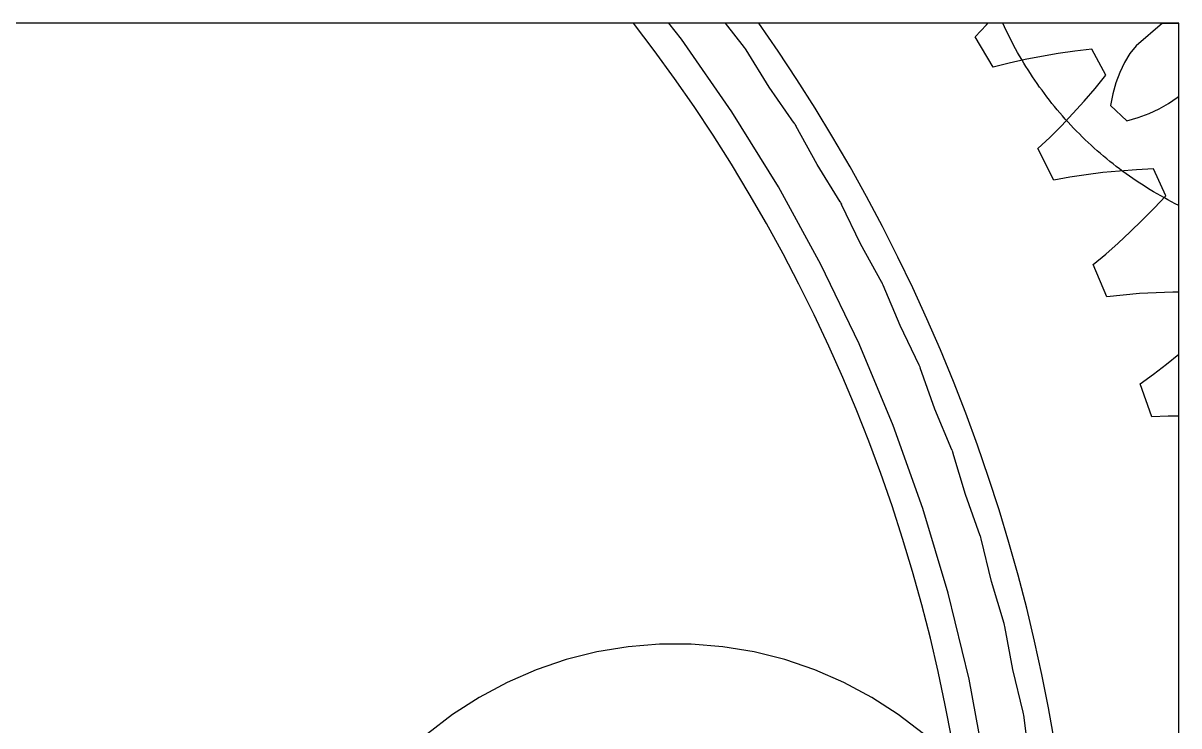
# Model space of a CAD drawing. Header units: millimetres. Extents: x -29 to 134, y -50 to 53.
# Drawn here: x 8.23 to 22, y 43.62 to 52 of the extents above; entities that cross this region are included whole.
import ezdxf

# ---------------------------------------------------------------- set-up
doc = ezdxf.new("R2010")
doc.units = ezdxf.units.MM
doc.linetypes.add('DASHED', pattern=[1.524, 1.27, -0.254])
doc.layers.add('HIDDEN', color=8, linetype='DASHED')
doc.layers.add('VISIBLE', color=7, linetype='CONTINUOUS')

msp = doc.modelspace()

# ---------------------------------------------------------------- linework, layer by layer
at = {"layer": 'HIDDEN'}
for points in [[(22, 52), (-27, 52)], [(19.72333, 52), (-19.72333, 52)], [(15.49971, 52), (-15.49971, 52)], [(22, 52), (1.91987, 52)], [(22, 52), (1.91987, 52)], [(16.99194, 52), (15.49971, 52)], [(19.29313, 43.46644), (19.21641, 43.86916), (19.1313, 44.2702), (19.03781, 44.66936), (18.93599, 45.06648), (18.82589, 45.46138), (18.70756, 45.8539), (18.58105, 46.24386), (18.4464, 46.63108), (18.30369, 47.0154), (18.15297, 47.39666), (17.99432, 47.77468), (17.82779, 48.1493), (17.65346, 48.52035), (17.47141, 48.88768), (17.28172, 49.25112), (17.08447, 49.61051), (16.87974, 49.9657), (16.66764, 50.31653), (16.44824, 50.66285), (16.22165, 51.00451), (15.98796, 51.34135), (15.74728, 51.67323), (15.49971, 52)], [(19.29313, 43.46644), (19.21641, 43.86916), (19.1313, 44.2702), (19.03781, 44.66936), (18.93599, 45.06648), (18.82589, 45.46138), (18.70756, 45.8539), (18.58105, 46.24386), (18.4464, 46.63108), (18.30369, 47.0154), (18.15297, 47.39666), (17.99432, 47.77468), (17.82779, 48.1493), (17.65346, 48.52035), (17.47141, 48.88768), (17.28172, 49.25112), (17.08447, 49.61051), (16.87974, 49.9657), (16.66764, 50.31653), (16.44824, 50.66285), (16.22165, 51.00451), (15.98796, 51.34135), (15.74728, 51.67323), (15.49971, 52)], [(16.59678, 52), (15.92167, 52)], [(16.59678, 52), (15.92167, 52)], [(16.07158, 51.80684), (15.92167, 52)], [(16.07158, 51.80684), (15.92167, 52)], [(16.82215, 51.70962), (16.59678, 52)], [(16.82215, 51.70962), (16.59678, 52)], [(19.72333, 52), (16.99194, 52)], [(20.51638, 43.4357), (20.44541, 43.8355), (20.36665, 44.23385), (20.28013, 44.63058), (20.18588, 45.02554), (20.08395, 45.41859), (19.97435, 45.80958), (19.85715, 46.19835), (19.73238, 46.58476), (19.6001, 46.96866), (19.46034, 47.34991), (19.31317, 47.72835), (19.15864, 48.10385), (18.99681, 48.47626), (18.82775, 48.84545), (18.65151, 49.21126), (18.46816, 49.57356), (18.27777, 49.93222), (18.08042, 50.28709), (17.87619, 50.63804), (17.66514, 50.98494), (17.44736, 51.32765), (17.22293, 51.66605), (16.99194, 52)], [(20.51638, 43.4357), (20.44541, 43.8355), (20.36665, 44.23385), (20.28013, 44.63058), (20.18588, 45.02554), (20.08395, 45.41859), (19.97435, 45.80958), (19.85715, 46.19835), (19.73238, 46.58476), (19.6001, 46.96866), (19.46034, 47.34991), (19.31317, 47.72835), (19.15864, 48.10385), (18.99681, 48.47626), (18.82775, 48.84545), (18.65151, 49.21126), (18.46816, 49.57356), (18.27777, 49.93222), (18.08042, 50.28709), (17.87619, 50.63804), (17.66514, 50.98494), (17.44736, 51.32765), (17.22293, 51.66605), (16.99194, 52)], [(19.5739, 51.83758), (19.70643, 51.98064)], [(19.5739, 51.83758), (19.70643, 51.98064)], [(19.70643, 51.98064), (19.72333, 52)], [(19.70643, 51.98064), (19.72333, 52)], [(22, 49.82528), (21.95629, 49.84726), (21.91282, 49.86972), (21.86959, 49.89265), (21.82662, 49.91605), (21.78391, 49.93991), (21.74146, 49.96424), (21.69927, 49.98903), (21.65736, 50.01427), (21.61572, 50.03997), (21.57436, 50.06612), (21.5333, 50.09272), (21.49252, 50.11976), (21.45204, 50.14724), (21.41186, 50.17517), (21.37199, 50.20352), (21.33243, 50.23231), (21.29318, 50.26153), (21.25425, 50.29118), (21.21565, 50.32124), (21.17738, 50.35172), (21.13944, 50.38262), (21.10184, 50.41393), (21.06458, 50.44564), (21.02767, 50.47776), (20.99111, 50.51028), (20.9549, 50.54319), (20.91906, 50.5765), (20.88358, 50.61019), (20.84847, 50.64427), (20.81373, 50.67872), (20.77936, 50.71356), (20.74538, 50.74876), (20.71179, 50.78433), (20.67858, 50.82026), (20.64576, 50.85656), (20.61334, 50.89321), (20.58133, 50.9302), (20.54971, 50.96755), (20.51851, 51.00523), (20.48771, 51.04326), (20.45733, 51.08161), (20.42737, 51.12029), (20.39783, 51.1593), (20.36872, 51.19863), (20.34004, 51.23827), (20.31179, 51.27821), (20.28397, 51.31847), (20.2566, 51.35902), (20.22966, 51.39987), (20.20318, 51.44101), (20.17714, 51.48244), (20.15155, 51.52414), (20.12642, 51.56612), (20.10175, 51.60838), (20.07754, 51.6509), (20.05379, 51.69367), (20.03051, 51.73671), (20.00769, 51.77999), (19.98535, 51.82353), (19.96349, 51.8673), (19.9421, 51.9113), (19.92119, 51.95554), (19.90076, 52)], [(21.80634, 51.99805), (21.49051, 51.7305)], [(22, 52), (21.80501, 52)], [(21.80501, 52), (21.80634, 51.99805)], [(22, 52), (21.80501, 52)], [(22, 30.1), (22, 52)], [(22, 28), (22, 52)], [(22, 30.1), (22, 52)], [(22, 51.13057), (22, 52)], [(22, 51.13057), (22, 52)], [(16.6723, 50.9422), (16.07158, 51.80684)], [(16.6723, 50.9422), (16.07158, 51.80684)], [(19.78782, 51.4764), (19.5739, 51.83758)], [(19.78782, 51.4764), (19.5739, 51.83758)], [(16.82215, 51.70962), (16.82379, 51.71064)], [(16.82215, 51.70962), (16.82379, 51.71064)], [(16.8334, 51.69512), (16.82379, 51.71064)], [(16.8334, 51.69512), (16.82379, 51.71064)], [(16.84459, 51.68071), (16.8334, 51.69512)], [(16.84459, 51.68071), (16.8334, 51.69512)], [(16.84306, 51.67952), (16.84459, 51.68071)], [(16.84306, 51.67952), (16.84459, 51.68071)], [(17.11833, 51.23494), (16.84306, 51.67952)], [(17.11833, 51.23494), (16.84306, 51.67952)], [(20.76019, 51.66403), (20.56078, 51.63594)], [(20.76019, 51.66403), (20.56078, 51.63594)], [(20.96178, 51.68776), (20.76019, 51.66403)], [(20.96178, 51.68776), (20.76019, 51.66403)], [(21.13069, 51.37954), (20.96178, 51.68776)], [(21.13069, 51.37954), (20.96178, 51.68776)], [(21.49051, 51.7305), (21.41412, 51.63743)], [(19.97697, 51.52387), (19.78782, 51.4764)], [(19.97697, 51.52387), (19.78782, 51.4764)], [(20.16899, 51.56608), (19.97697, 51.52387)], [(20.16899, 51.56608), (19.97697, 51.52387)], [(20.36366, 51.60336), (20.16899, 51.56608)], [(20.36366, 51.60336), (20.16899, 51.56608)], [(20.56078, 51.63594), (20.36366, 51.60336)], [(20.56078, 51.63594), (20.36366, 51.60336)], [(21.35036, 51.53009), (21.29601, 51.41294)], [(21.41412, 51.63743), (21.35036, 51.53009)], [(21.29601, 51.41294), (21.25021, 51.28762)], [(21.00221, 51.2224), (21.13069, 51.37954)], [(21.00221, 51.2224), (21.13069, 51.37954)], [(21.25021, 51.28762), (21.2127, 51.15513)], [(17.41668, 50.80551), (17.11833, 51.23494)], [(17.41668, 50.80551), (17.11833, 51.23494)], [(20.87124, 51.06942), (21.00221, 51.2224)], [(20.87124, 51.06942), (21.00221, 51.2224)], [(21.2127, 51.15513), (21.18339, 51.01621)], [(21.87819, 51.04033), (21.98048, 51.11193)], [(21.98048, 51.11193), (22, 51.13057)], [(20.7377, 50.92081), (20.87124, 51.06942)], [(20.7377, 50.92081), (20.87124, 51.06942)], [(21.18339, 51.01621), (21.37823, 50.83542)], [(21.64389, 50.92234), (21.76544, 50.97737)], [(21.76544, 50.97737), (21.87819, 51.04033)], [(17.22654, 50.04707), (16.6723, 50.9422)], [(17.22654, 50.04707), (16.6723, 50.9422)], [(20.60154, 50.77678), (20.7377, 50.92081)], [(20.60154, 50.77678), (20.7377, 50.92081)], [(21.37823, 50.83542), (21.51457, 50.87503)], [(21.51457, 50.87503), (21.64389, 50.92234)], [(17.41668, 50.80551), (17.41838, 50.80644)], [(17.41668, 50.80551), (17.41838, 50.80644)], [(17.42715, 50.79044), (17.41838, 50.80644)], [(17.42715, 50.79044), (17.41838, 50.80644)], [(17.43757, 50.77545), (17.42715, 50.79044)], [(17.43757, 50.77545), (17.42715, 50.79044)], [(17.43598, 50.77435), (17.43757, 50.77545)], [(17.43598, 50.77435), (17.43757, 50.77545)], [(17.6874, 50.31586), (17.43598, 50.77435)], [(17.6874, 50.31586), (17.43598, 50.77435)], [(20.46264, 50.63764), (20.60154, 50.77678)], [(20.46264, 50.63764), (20.60154, 50.77678)], [(20.32085, 50.50375), (20.46264, 50.63764)], [(20.32085, 50.50375), (20.46264, 50.63764)], [(20.51017, 50.12909), (20.32085, 50.50375)], [(20.51017, 50.12909), (20.32085, 50.50375)], [(17.96268, 49.87128), (17.6874, 50.31586)], [(17.96268, 49.87128), (17.6874, 50.31586)], [(20.70207, 50.16382), (20.51017, 50.12909)], [(20.70207, 50.16382), (20.51017, 50.12909)], [(20.89648, 50.19311), (20.70207, 50.16382)], [(20.89648, 50.19311), (20.70207, 50.16382)], [(21.0932, 50.2173), (20.89648, 50.19311)], [(21.0932, 50.2173), (20.89648, 50.19311)], [(21.29206, 50.23665), (21.0932, 50.2173)], [(21.29206, 50.23665), (21.0932, 50.2173)], [(21.4929, 50.25135), (21.29206, 50.23665)], [(21.4929, 50.25135), (21.29206, 50.23665)], [(21.69563, 50.26157), (21.4929, 50.25135)], [(21.69563, 50.26157), (21.4929, 50.25135)], [(21.84357, 49.94276), (21.69563, 50.26157)], [(21.84357, 49.94276), (21.69563, 50.26157)], [(17.73277, 49.12393), (17.22654, 50.04707)], [(17.73277, 49.12393), (17.22654, 50.04707)], [(17.96268, 49.87128), (17.96442, 49.87212)], [(17.96268, 49.87128), (17.96442, 49.87212)], [(17.97234, 49.85568), (17.96442, 49.87212)], [(17.97234, 49.85568), (17.96442, 49.87212)], [(21.70489, 49.79455), (21.84357, 49.94276)], [(21.70489, 49.79455), (21.84357, 49.94276)], [(17.98194, 49.84016), (17.97234, 49.85568)], [(17.98194, 49.84016), (17.97234, 49.85568)], [(17.9803, 49.83914), (17.98194, 49.84016)], [(17.9803, 49.83914), (17.98194, 49.84016)], [(18.20718, 49.36802), (17.9803, 49.83914)], [(18.20718, 49.36802), (17.9803, 49.83914)], [(21.56398, 49.65066), (21.70489, 49.79455)], [(21.56398, 49.65066), (21.70489, 49.79455)], [(21.42082, 49.51129), (21.56398, 49.65066)], [(21.42082, 49.51129), (21.56398, 49.65066)], [(21.27534, 49.37669), (21.42082, 49.51129)], [(21.27534, 49.37669), (21.42082, 49.51129)], [(18.4586, 48.90953), (18.20718, 49.36802)], [(18.4586, 48.90953), (18.20718, 49.36802)], [(21.12746, 49.24713), (21.27534, 49.37669)], [(21.12746, 49.24713), (21.27534, 49.37669)], [(20.97704, 49.12301), (21.12746, 49.24713)], [(20.97704, 49.12301), (21.12746, 49.24713)], [(18.18958, 48.17536), (17.73277, 49.12393)], [(18.18958, 48.17536), (17.73277, 49.12393)], [(21.14092, 48.73655), (20.97704, 49.12301)], [(21.14092, 48.73655), (20.97704, 49.12301)], [(18.4586, 48.90953), (18.46039, 48.91028)], [(18.4586, 48.90953), (18.46039, 48.91028)], [(18.46743, 48.89344), (18.46039, 48.91028)], [(18.46743, 48.89344), (18.46039, 48.91028)], [(18.4762, 48.87744), (18.46743, 48.89344)], [(18.4762, 48.87744), (18.46743, 48.89344)], [(18.47451, 48.87651), (18.4762, 48.87744)], [(18.47451, 48.87651), (18.4762, 48.87744)], [(18.67621, 48.39408), (18.47451, 48.87651)], [(18.67621, 48.39408), (18.47451, 48.87651)], [(21.53064, 48.77462), (21.33471, 48.75838)], [(21.53064, 48.77462), (21.33471, 48.75838)], [(21.72854, 48.78562), (21.53064, 48.77462)], [(21.72854, 48.78562), (21.53064, 48.77462)], [(21.92824, 48.79164), (21.72854, 48.78562)], [(21.92824, 48.79164), (21.72854, 48.78562)], [(22, 48.79208), (21.92824, 48.79164)], [(22, 48.79208), (21.92824, 48.79164)], [(22, 48.05261), (22, 48.79208)], [(22, 48.05261), (22, 48.79208)], [(21.33471, 48.75838), (21.14092, 48.73655)], [(21.33471, 48.75838), (21.14092, 48.73655)], [(18.90308, 47.92296), (18.67621, 48.39408)], [(18.90308, 47.92296), (18.67621, 48.39408)], [(18.59569, 47.20401), (18.18958, 48.17536)], [(18.59569, 47.20401), (18.18958, 48.17536)], [(21.85413, 47.93471), (22, 48.05261)], [(21.85413, 47.93471), (22, 48.05261)], [(18.90308, 47.92296), (18.90491, 47.92361)], [(18.90308, 47.92296), (18.90491, 47.92361)], [(18.91105, 47.90643), (18.90491, 47.92361)], [(18.91105, 47.90643), (18.90491, 47.92361)], [(18.91896, 47.88998), (18.91105, 47.90643)], [(18.91896, 47.88998), (18.91105, 47.90643)], [(18.91722, 47.88915), (18.91896, 47.88998)], [(18.91722, 47.88915), (18.91896, 47.88998)], [(19.09318, 47.39674), (18.91722, 47.88915)], [(19.09318, 47.39674), (18.91722, 47.88915)], [(21.53955, 47.70153), (21.69792, 47.81532)], [(21.53955, 47.70153), (21.69792, 47.81532)], [(21.69792, 47.81532), (21.85413, 47.93471)], [(21.69792, 47.81532), (21.85413, 47.93471)], [(21.67724, 47.30498), (21.53955, 47.70153)], [(21.67724, 47.30498), (21.53955, 47.70153)], [(19.29488, 46.9143), (19.09318, 47.39674)], [(19.29488, 46.9143), (19.09318, 47.39674)], [(21.87206, 47.31382), (21.67724, 47.30498)], [(21.87206, 47.31382), (21.67724, 47.30498)], [(22, 47.31585), (21.87206, 47.31382)], [(22, 47.31585), (21.87206, 47.31382)], [(22, 32.68415), (22, 47.31585)], [(22, 32.68415), (22, 47.31585)], [(18.94997, 46.21257), (18.59569, 47.20401)], [(18.94997, 46.21257), (18.59569, 47.20401)], [(19.29488, 46.9143), (19.29673, 46.91485)], [(19.29488, 46.9143), (19.29673, 46.91485)], [(19.30196, 46.89737), (19.29673, 46.91485)], [(19.30196, 46.89737), (19.29673, 46.91485)], [(19.309, 46.88053), (19.30196, 46.89737)], [(19.309, 46.88053), (19.30196, 46.89737)], [(19.30721, 46.87979), (19.309, 46.88053)], [(19.30721, 46.87979), (19.309, 46.88053)], [(19.45694, 46.37878), (19.30721, 46.87979)], [(19.45694, 46.37878), (19.30721, 46.87979)], [(19.63289, 45.88637), (19.45694, 46.37878)], [(19.63289, 45.88637), (19.45694, 46.37878)], [(19.25143, 45.20383), (18.94997, 46.21257)], [(19.25143, 45.20383), (18.94997, 46.21257)], [(19.63289, 45.88637), (19.63477, 45.88683)], [(19.63289, 45.88637), (19.63477, 45.88683)], [(19.63907, 45.86909), (19.63477, 45.88683)], [(19.63907, 45.86909), (19.63477, 45.88683)], [(19.64521, 45.85191), (19.63907, 45.86909)], [(19.64521, 45.85191), (19.63907, 45.86909)], [(19.64339, 45.85126), (19.64521, 45.85191)], [(19.64339, 45.85126), (19.64521, 45.85191)], [(19.76646, 45.34304), (19.64339, 45.85126)], [(19.76646, 45.34304), (19.64339, 45.85126)], [(19.91619, 44.84203), (19.76646, 45.34304)], [(19.91619, 44.84203), (19.76646, 45.34304)], [(19.49923, 44.18057), (19.25143, 45.20383)], [(19.49923, 44.18057), (19.25143, 45.20383)], [(19.91619, 44.84203), (19.91809, 44.84239)], [(19.91619, 44.84203), (19.91809, 44.84239)], [(19.92144, 44.82445), (19.91809, 44.84239)], [(19.92144, 44.82445), (19.91809, 44.84239)], [(19.92667, 44.80697), (19.92144, 44.82445)], [(19.92667, 44.80697), (19.92144, 44.82445)], [(19.92481, 44.80642), (19.92667, 44.80697)], [(19.92481, 44.80642), (19.92667, 44.80697)], [(20.0209, 44.29242), (19.92481, 44.80642)], [(20.0209, 44.29242), (19.92481, 44.80642)], [(18.95447, 43.52578), (18.65555, 43.75607), (18.33876, 43.96109), (18.00623, 44.13945), (17.6602, 44.28996), (17.30299, 44.4116), (16.93702, 44.50355), (16.56475, 44.5652), (16.18867, 44.59613), (15.81133, 44.59613), (15.43525, 44.5652), (15.06298, 44.50355), (14.69701, 44.4116), (14.3398, 44.28996), (13.99377, 44.13945), (13.66124, 43.96109), (13.34445, 43.75607), (13.04553, 43.52578)], [(20.14397, 43.7842), (20.0209, 44.29242)], [(20.14397, 43.7842), (20.0209, 44.29242)], [(19.69269, 43.14567), (19.49923, 44.18057)], [(19.69269, 43.14567), (19.49923, 44.18057)], [(20.14397, 43.7842), (20.14589, 43.78446)], [(20.14397, 43.7842), (20.14589, 43.78446)], [(20.14829, 43.76637), (20.14589, 43.78446)], [(20.14829, 43.76637), (20.14589, 43.78446)], [(20.15259, 43.74863), (20.14829, 43.76637)], [(20.15259, 43.74863), (20.14829, 43.76637)], [(20.15071, 43.74818), (20.15259, 43.74863)], [(20.15071, 43.74818), (20.15259, 43.74863)], [(20.21953, 43.22982), (20.15071, 43.74818)], [(20.21953, 43.22982), (20.15071, 43.74818)]]:
    msp.add_lwpolyline(points, dxfattribs=at)
at = {"layer": 'VISIBLE'}
for points in [[(19.90076, 52), (1.91987, 52)], [(22, 49.82528), (21.95629, 49.84726), (21.91282, 49.86972), (21.86959, 49.89265), (21.82662, 49.91605), (21.78391, 49.93991), (21.74146, 49.96424), (21.69927, 49.98903), (21.65736, 50.01427), (21.61572, 50.03997), (21.57436, 50.06612), (21.5333, 50.09272), (21.49252, 50.11976), (21.45204, 50.14724), (21.41186, 50.17517), (21.37199, 50.20352), (21.33243, 50.23231), (21.29318, 50.26153), (21.25425, 50.29118), (21.21565, 50.32124), (21.17738, 50.35172), (21.13944, 50.38262), (21.10184, 50.41393), (21.06458, 50.44564), (21.02767, 50.47776), (20.99111, 50.51028), (20.9549, 50.54319), (20.91906, 50.5765), (20.88358, 50.61019), (20.84847, 50.64427), (20.81373, 50.67872), (20.77936, 50.71356), (20.74538, 50.74876), (20.71179, 50.78433), (20.67858, 50.82026), (20.64576, 50.85656), (20.61334, 50.89321), (20.58133, 50.9302), (20.54971, 50.96755), (20.51851, 51.00523), (20.48771, 51.04326), (20.45733, 51.08161), (20.42737, 51.12029), (20.39783, 51.1593), (20.36872, 51.19863), (20.34004, 51.23827), (20.31179, 51.27821), (20.28397, 51.31847), (20.2566, 51.35902), (20.22966, 51.39987), (20.20318, 51.44101), (20.17714, 51.48244), (20.15155, 51.52414), (20.12642, 51.56612), (20.10175, 51.60838), (20.07754, 51.6509), (20.05379, 51.69367), (20.03051, 51.73671), (20.00769, 51.77999), (19.98535, 51.82353), (19.96349, 51.8673), (19.9421, 51.9113), (19.92119, 51.95554), (19.90076, 52)], [(21.80501, 52), (19.90076, 52)], [(21.80634, 51.99805), (21.49051, 51.7305)], [(21.80501, 52), (21.80634, 51.99805)], [(21.80501, 52), (22, 52)], [(22, 51.13057), (22, 52)], [(21.49051, 51.7305), (21.41412, 51.63743)], [(21.35036, 51.53009), (21.29601, 51.41294)], [(21.41412, 51.63743), (21.35036, 51.53009)], [(21.29601, 51.41294), (21.25021, 51.28762)], [(21.25021, 51.28762), (21.2127, 51.15513)], [(21.2127, 51.15513), (21.18339, 51.01621)], [(21.87819, 51.04033), (21.98048, 51.11193)], [(21.98048, 51.11193), (22, 51.13057)], [(22, 49.82528), (22, 51.13057)], [(21.18339, 51.01621), (21.37823, 50.83542)], [(21.64389, 50.92234), (21.76544, 50.97737)], [(21.76544, 50.97737), (21.87819, 51.04033)], [(21.37823, 50.83542), (21.51457, 50.87503)], [(21.51457, 50.87503), (21.64389, 50.92234)], [(22, 33.5), (22, 49.82528)], [(18.95447, 43.52578), (18.65555, 43.75607), (18.33876, 43.96109), (18.00623, 44.13945), (17.6602, 44.28996), (17.30299, 44.4116), (16.93702, 44.50355), (16.56475, 44.5652), (16.18867, 44.59613), (15.81133, 44.59613), (15.43525, 44.5652), (15.06298, 44.50355), (14.69701, 44.4116), (14.3398, 44.28996), (13.99377, 44.13945), (13.66124, 43.96109), (13.34445, 43.75607), (13.04553, 43.52578)]]:
    msp.add_lwpolyline(points, dxfattribs=at)

doc.saveas('drawing.dxf')
